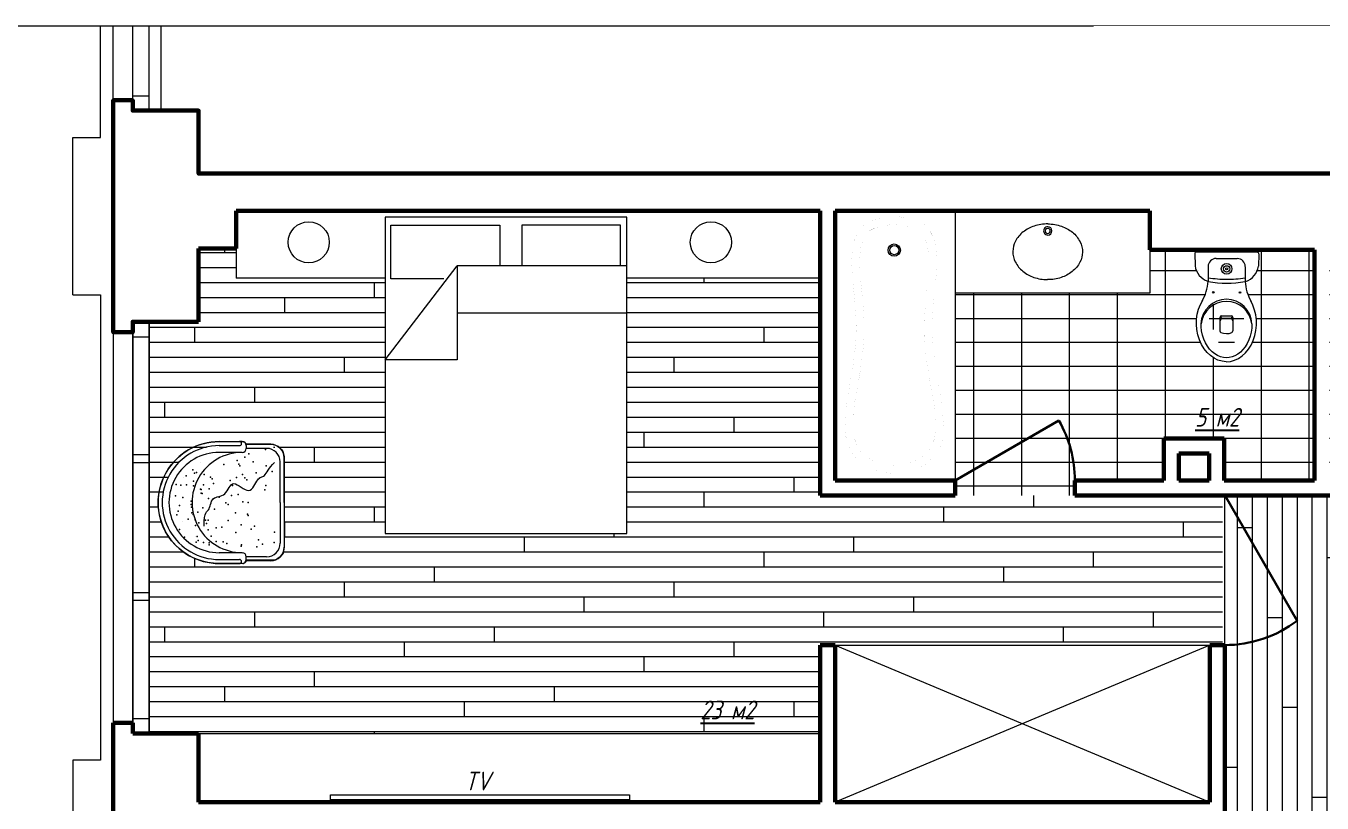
# Model space of a CAD drawing. Header units: millimetres. Extents: x 653176 to 972033, y 753746 to 925850.
# Drawn here: x 760073 to 768725, y 768762 to 773954 of the extents above; entities that cross this region are included whole.
import ezdxf

# ---------------------------------------------------------------- set-up
doc = ezdxf.new("R2010")
doc.units = ezdxf.units.MM
doc.header["$LTSCALE"] = 10
doc.set_wipeout_variables(frame=1)
doc.layers.get('0').update_dxf_attribs({"color": 65, "lineweight": 25})
for name, color, linetype, lineweight in [('!_Пилястры', 251, 'Continuous', 5), ('!обводка помещений', 10, 'Continuous', 20), ('wall', 95, 'Continuous', 60), ('Y-DOOR', 3, 'Continuous', 0), ('Текст', 132, 'Continuous', 25)]:
    doc.layers.add(name, color=color, linetype=linetype, lineweight=lineweight)
doc.layers.add('SANTEH', color=30, linetype='Continuous')
doc.styles.add('ГОСТ тип А', font='gost_a.shx', dxfattribs={"oblique": 15, "height": 125})
pattern_1 = [(0, (0, 0), (320, 160), [320]), (90, (0, 0), (-320, 160), [160])]

# ---------------------------------------------------------------- blocks, each defined once
blk = doc.blocks.new('S_38')
at = {"layer": '!обводка помещений', "lineweight": 13}
for p, q in [((-264, 1), (264, -1)), ((-278, -14), (-275, -121)), ((278, -17), (274, -123)), ((-54, -557), (-45, -574)), ((-45, -553), (39, -553)), ((49, -557), (39, -574)), ((-59, -567), (-59, -684)), ((-45, -574), (-59, -598)), ((-45, -574), (39, -574)), ((39, -574), (53, -598)), ((53, -567), (53, -684))]:
    blk.add_line(p, q, dxfattribs=at)
at = {"layer": '!обводка помещений', "lineweight": 13, "ltscale": 0.05}
for p, q in [((-91, -56), (91, -56)), ((-162, -125), (-162, -253)), ((160, -127), (160, -255))]:
    blk.add_line(p, q, dxfattribs=at)
for radius in [46.2, 27.7, 9.24]:
    blk.add_circle((-1, -146), radius, dxfattribs=at)
at = {"layer": '!обводка помещений', "lineweight": 13}
for centre in [(-117, -349), (114, -351)]:
    blk.add_circle(centre, 7, dxfattribs=at)
for centre, radius, start, end in [((-264, -13), 14, 89.7373, 186.6199), ((264, -15), 14, 352.8547, 89.7373), ((-114, -99), 162, 187.6448, 251.5505), ((114, -100), 162, 287.9241, 351.8298), ((-533, -236), 371, 329.0782, 357.3657), ((3, 597), 867, 259.0299, 280.4447), ((531, -241), 371, 182.1089, 210.3965), ((-3, -631), 221, 1.8098, 177.6648), ((-3, -650), 222, 6.6997, 172.7749), ((-45, -567), 14, 89.7373, 179.7373), ((39, -567), 14, 359.7373, 89.7373), ((-45, -684), 14, 179.7373, 243.9899), ((-3, -597), 111, 243.9899, 295.4848), ((39, -684), 14, 295.4848, 359.7373)]:
    blk.add_arc(centre, radius, start, end, dxfattribs=at)
at = {"layer": '!обводка помещений', "lineweight": 13, "ltscale": 0.05}
for centre, radius, start, end in [((-92, -126), 70, 89.7373, 179.7373), ((90, -126), 70, 359.7373, 89.7373), ((4, 856), 1092, 261.2625, 269.7373), ((4, 856), 1092, 269.7373, 278.2122)]:
    blk.add_arc(centre, radius, start, end, dxfattribs=at)
at = {"layer": '!обводка помещений', "lineweight": 13, "extrusion": (4.68059e-16, 1.02024e-13, -1)}
blk.add_ellipse((-3, -623), major_axis=(-11, 329), ratio=0.79083, start_param=3.19005, end_param=5.418271, dxfattribs=at)
at = {"layer": '!обводка помещений', "lineweight": 13}
blk.add_ellipse((-3, -623), major_axis=(14, 329), ratio=0.79083, start_param=3.19005, end_param=5.398481, dxfattribs=at)
blk.add_open_spline([(218, -624), (218, -636), (217, -648), (206, -756), (158, -844), (32, -928), (-41, -927), (-168, -840), (-217, -748), (-223, -639), (-223, -630), (-223, -622)], degree=3, knots=[1.570609, 1.570609, 1.570609, 1.570609, 1.68907, 1.68907, 2.658139, 2.658139, 3.627208, 3.627208, 4.629098, 4.629098, 4.712513, 4.712513, 4.712513, 4.712513], dxfattribs=at)
blk = doc.blocks.new('kreslo')
at = {"layer": '!обводка помещений'}
for p, q in [((727163.2, 770140.3), (727163.2, 770004.5)), ((727190.4, 770140.3), (727190.4, 770049.8)), ((727235.6, 769986.4), (727235.6, 770140.3)), ((727905.4, 769986.4), (727905.4, 770140.3)), ((727950.6, 770140.2), (727950.6, 770004.5)), ((727977.8, 770140.2), (727977.8, 770004.5)), ((727163.2, 769986.4), (727163.4, 770002.2)), ((727190.4, 770049.8), (727190.4, 770004.5)), ((727977.8, 769986.4), (727977.7, 770002.7)), ((727181.3, 769796.4), (727181.5, 769960.8)), ((727190.4, 769959.3), (727208.5, 769959.3)), ((727208.5, 769823.5), (727208.5, 769959.3)), ((727932.5, 769823.5), (727932.5, 769959.2)), ((727950.6, 769959.2), (727932.5, 769959.2)), ((727959.7, 769796.3), (727961.1, 769961.3)), ((727570.5, 769705.8), (727271.8, 769705.9)), ((727570.5, 769733), (727299, 769733)), ((727570.5, 769733), (727842, 769733)), ((727570.5, 769705.8), (727869.2, 769705.8))]:
    blk.add_line(p, q, dxfattribs=at)
blk.add_lwpolyline([(727271.8, 769705.9), (727271.8, 769705.9), (727231.6, 769713.9), (727207.8, 769732.4), (727185, 769764.4), (727186.2, 769961.5), (727174.1, 769963), (727162, 769977.6), (727163.2, 770004.5), (727163.2, 770140.3, -0.871202), (727962.5, 770250.8, -0.068832), (727977.8, 770140.2), (727977.8, 769986.4, -0.302421), (727961.1, 769961.3), (727959.7, 769796.3, -0.377172), (727879.2, 769706.4)], format="xyb", close=True, dxfattribs=at)
blk.add_lwpolyline([(727411.8, 770241.4), (727445.5, 770240.5), (727470.3, 770238.1), (727487.9, 770234.5), (727499.8, 770230.1), (727507.6, 770225.2), (727512.9, 770220.1), (727517.3, 770215.2), (727522.4, 770210.8), (727529.3, 770207.1), (727538, 770203.9), (727547.9, 770201), (727558.4, 770198), (727568.9, 770194.6), (727579, 770190.6), (727588.1, 770185.6), (727595.6, 770179.4), (727601.1, 770171.8), (727605.2, 770163), (727608.3, 770153.2), (727610.9, 770143), (727613.8, 770132.5), (727617.3, 770122.2), (727622.2, 770112.2), (727628.9, 770103.1), (727637.9, 770095), (727648.4, 770087.7), (727659.7, 770080.8), (727670.8, 770074.1), (727680.9, 770067.2), (727689.3, 770059.8), (727694.9, 770051.6), (727696.9, 770042.2), (727694.9, 770031.5), (727689.6, 770019.6), (727682.1, 770007), (727673.5, 769993.9), (727665, 769980.7), (727657.7, 769967.7), (727652.6, 769955.2), (727650.9, 769943.7), (727653.4, 769933.3), (727659.5, 769924), (727668.3, 769915.6), (727679, 769908), (727690.6, 769901.1), (727702.2, 769894.8), (727713.1, 769888.8), (727722.2, 769883), (727729, 769877.4), (727733.7, 769871.8), (727737, 769866.3), (727739.4, 769860.7), (727741.5, 769855.2), (727743.9, 769849.6), (727747.1, 769844), (727751.8, 769838.3), (727758.3, 769832.4), (727766.6, 769826.2), (727776.4, 769819.5), (727787.4, 769812.1), (727799.3, 769803.8), (727811.9, 769794.3), (727824.9, 769783.6), (727838, 769771.3)], dxfattribs=at)
for centre, major_axis, start_param, end_param in [((727570.5, 770140.3), (392, 110.5), 6.008292, 9.149885), ((727570.5, 770140.3), (365.9, 103.2), 6.008292, 9.149885), ((727570.5, 770140.3), (322.3, 90.9), 6.008292, 9.149885), ((727570.5, 769986.4), (322.3, 90.9), 6.008292, 9.149885), ((727176.8, 770004.5), (13.1, 3.7), 2.8667, 6.008292), ((727964.2, 770004.5), (13.1, 3.7), 2.8667, 6.008292), ((727190.4, 769986.4), (26.1, 7.4), 2.8667, 4.437496), ((727208.5, 769986.4), (26.1, 7.4), 4.437496, 6.008292), ((727932.5, 769986.4), (26.1, 7.4), 2.8667, 4.437496), ((727950.6, 769986.4), (26.1, 7.4), 4.437496, 6.008292), ((727271.8, 769796.4), (87.1, 24.6), 2.8667, 4.437496), ((727299, 769823.5), (87.1, 24.6), 2.8667, 4.437496), ((727842, 769823.5), (87.1, 24.6), 4.437496, 6.008292), ((727869.2, 769796.3), (87.1, 24.6), 4.437496, 6.008292)]:
    blk.add_ellipse(centre, major_axis=major_axis, ratio=1, start_param=start_param, end_param=end_param, dxfattribs=at)
for p in [(727339, 770371.8), (727390.5, 770405.1), (727487.6, 770421.8), (727513.4, 770414.2), (727549.8, 770405.1), (727604.4, 770383.9), (727615, 770430.9), (727686.3, 770396), (727688, 770357.7), (727690.9, 770426.3), (727748.5, 770361.1), (727305.6, 770294.4), (727316.2, 770280.8), (727343.5, 770286.9), (727417.8, 770297.5), (727436, 770276.2), (727454.3, 770300.5), (727460.3, 770347.5), (727490.7, 770314.1), (727501.3, 770323.2), (727507.3, 770282.3), (727540.7, 770324.7), (727557.4, 770326.3), (727580.2, 770326.3), (727659, 770264.1), (727683.3, 770311.1), (727713.6, 770312.7), (727767.6, 770304), (727770.7, 770291.4), (727789.5, 770315.6), (727287.4, 770208), (727301, 770208), (727304.1, 770245.9), (727345, 770192.8), (727389, 770212.6), (727430, 770224.7), (727452.7, 770230.7), (727452.7, 770214.1), (727536.2, 770248.9), (727596.8, 770212.5), (727631.7, 770253.5), (727633.2, 770259.5), (727657.5, 770259.5), (727662.1, 770206.5), (727689.4, 770245.9), (727698.5, 770177.7), (727730, 770187.6), (727740.9, 770197.4), (727757.6, 770239.8), (727298, 770088.2), (727308.6, 770112.5), (727310.1, 770159.5), (727401.2, 770161), (727407.2, 770123.1), (727525.5, 770171.6), (727569.5, 770095.8), (727607.4, 770139.8), (727824.4, 770109.4), (727370.8, 770029.1), (727451.2, 770079.1), (727502.8, 770032.1), (727557.4, 770079.1), (727618.1, 770057.9), (727624.1, 770012.4), (727684.4, 770050.9), (727717.8, 770066.7), (727737.5, 770025), (727815.2, 770003.3), (727827.4, 770009.4), (727851.6, 770020), (727279.8, 769992.7), (727288.9, 769991.2), (727392, 769926), (727422.4, 769994.2), (727484.6, 769945.7), (727493.7, 769951.8), (727571, 769945.7), (727575.6, 769982.1), (727721.4, 769954.9), (727734.8, 769969.9), (727757.5, 769985.4), (727872.9, 769968.4), (727895.6, 769942.6), (727275.2, 769888.1), (727291.9, 769850.2), (727322.3, 769877.5), (727413.3, 769903.3), (727654.4, 769835), (727733.4, 769870.9), (727769.7, 769892.6), (727842.5, 769912.3), (727926, 769830.4), (727926, 769830.4), (727304, 769772.9), (727373.8, 769771.3), (727685.4, 769828.4), (727777.3, 769786.5), (727816.7, 769827.4)]:
    blk.add_point(p, dxfattribs=at)

msp = doc.modelspace()

# ---------------------------------------------------------------- hatches: boundary and pattern name
at = {"layer": 'Y-DOOR', "lineweight": 5}
h = msp.add_hatch(dxfattribs=at)
h.set_pattern_fill('CMU_STRETCHER_STACKED', color=256, scale=20, pattern_type=2)
h.set_pattern_definition(pattern_1)
h.paths.add_polyline_path([(768675.4, 772457.6), (767575.4, 772457.6), (767575.4, 772167.6), (766275.4, 772167.6), (766275.4, 770917.6), (766968.2, 771317.6, -0.131652), (767075.4, 770917.6), (767668.3, 770917.6), (767668.3, 771198.2), (768070.7, 771198.2), (768070.7, 770917.6), (768675.4, 770917.6)])
edge = h.paths.add_edge_path(flags=16)
edge.add_ellipse((768087, 771963.3), major_axis=(-8.6, 253.3), ratio=0.79083, start_angle=50.68981, end_angle=177.22363, ccw=False)
edge.add_arc((767678.8, 772261.1), 285.9, 330.10319, 357.29522)
edge.add_arc((768001, 772366.8), 124.8, 187.6448, 252.88311, ccw=False)
edge.add_line((767877.4, 772350.2), (767875, 772431.9))
edge.add_arc((767885.7, 772433.2), 10.8, 89.73732, 186.61996, ccw=False)
edge.add_line((767885.7, 772444), (768292.6, 772442.1))
edge.add_arc((768292.6, 772431.3), 10.8, 2.77511, 89.73732, ccw=False)
edge.add_line((768303.3, 772431.8), (768300.2, 772348.3))
edge.add_arc((768176.6, 772366), 124.8, 286.59153, 351.82985, ccw=False)
edge.add_arc((768497.9, 772257.3), 285.9, 182.17943, 209.37145)
edge.add_ellipse((768087, 771963.3), major_axis=(10.9, 253.2), ratio=0.79083, start_angle=182.77637, end_angle=309.3102, ccw=False)
h.paths.add_polyline_path([(768256.7, 771962.6, 0.964467), (767917.3, 771964.1, -0.88531)], flags=0)
h.paths.add_polyline_path([(768054.9, 772017.4), (768119.6, 772017.1, -0.414214), (768130.3, 772006.3), (768130.3, 772006.3), (768129.9, 771916.3, -0.287938), (768123.7, 771906.7, -0.228548), (768049.7, 771907, -0.287938), (768043.7, 771916.7), (768044.1, 772006.7, -0.414214)], flags=0)
h.paths.add_polyline_path([(768004.4, 772174, -1), (767993.6, 772174, -1)], flags=0)
h.paths.add_polyline_path([(767964.8, 772346.6, -0.414214), (768018.9, 772400.2), (768159.1, 772399.6, -0.414214), (768212.7, 772345.5), (768212.7, 772345.5), (768212.3, 772246.8, -0.093712), (767964.3, 772247.9)], flags=0)
h.paths.add_polyline_path([(768053.1, 772330.3, -1), (768124.2, 772330.3, -1)], flags=0)
h.paths.add_polyline_path([(768067.3, 772330.3, -1), (768110, 772330.3, -1)], flags=0)
h.paths.add_polyline_path([(768095.8, 772330.3, -1), (768081.6, 772330.3, -1)], flags=0)
h.paths.add_polyline_path([(768182.3, 772173.1, -1), (768171.5, 772173.1, -1)], flags=0)
edge = h.paths.add_edge_path()
edge.add_arc((770625.4, 771154.2), 800, 90, 120, ccw=False)
edge.add_line((770625.4, 771954.2), (770625.4, 772717.6))
edge.add_line((770625.4, 772717.6), (770362.8, 772717.6))
edge.add_line((770362.8, 772717.6), (770387.4, 772693))
edge.add_line((770387.4, 772693), (770387.4, 772505.8))
edge.add_arc((770171.4, 772505.8), 216, -90, 0, ccw=False)
edge.add_line((770171.4, 772289.8), (769955.4, 772289.8))
edge.add_arc((769955.4, 772505.8), 216, 180, 270, ccw=False)
edge.add_line((769739.4, 772505.8), (769739.4, 772693))
edge.add_line((769739.4, 772693), (769764.1, 772717.6))
edge.add_line((769764.1, 772717.6), (769557.4, 772717.6))
edge.add_line((769557.4, 772717.6), (769557.4, 772457.6))
edge.add_line((769557.4, 772457.6), (769534.6, 772457.6))
edge.add_arc((769528.7, 772448.6), 10.8, 2.77511, 56.64739, ccw=False)
edge.add_line((769539.5, 772449.1), (769536.3, 772365.6))
edge.add_arc((769412.8, 772383.3), 124.8, 286.59153, 351.82985, ccw=False)
edge.add_arc((769734.1, 772274.6), 285.9, 182.17943, 209.37145)
edge.add_ellipse((769323.1, 771980.6), major_axis=(10.9, 253.2), ratio=0.79083, start_angle=182.77637, end_angle=309.3102, ccw=False)
edge.add_ellipse((769323.1, 771980.6), major_axis=(-8.6, 253.3), ratio=0.79083, start_angle=50.68981, end_angle=177.22363, ccw=False)
edge.add_arc((768914.9, 772278.3), 285.9, 330.10319, 357.29522)
edge.add_arc((769237.2, 772384.1), 124.8, 187.6448, 252.88311, ccw=False)
edge.add_line((769113.5, 772367.5), (769110.9, 772457.6))
edge.add_line((769110.9, 772457.6), (768775.4, 772457.6))
edge.add_line((768775.4, 772457.6), (768775.4, 770917.6))
edge.add_line((768775.4, 770917.6), (770625.4, 770917.6))
edge.add_line((770625.4, 770917.6), (770625.4, 771154.2))
edge.add_line((770625.4, 771154.2), (770225.4, 771847))
edge = h.paths.add_edge_path()
edge.add_line((767175.4, 767717.7), (765875.4, 767717.7))
edge.add_line((765875.4, 767717.7), (765875.4, 768267.6))
edge.add_line((765875.4, 768267.6), (765588.4, 768263.8))
edge.add_arc((765588.4, 768253), 10.8, 2.77511, 90, ccw=False)
edge.add_line((765599.2, 768253.5), (765596, 768169.9))
edge.add_arc((765472.5, 768187.7), 124.8, 286.59153, 351.82985, ccw=False)
edge.add_arc((765793.8, 768079), 285.9, 182.17943, 209.37145)
edge.add_ellipse((765382.8, 767785), major_axis=(10.9, 253.2), ratio=0.79083, start_angle=182.77637, end_angle=309.3102, ccw=False)
edge.add_ellipse((765382.8, 767785), major_axis=(-8.6, 253.3), ratio=0.79083, start_angle=50.68981, end_angle=177.22363, ccw=False)
edge.add_arc((764974.6, 768082.7), 285.9, 330.10319, 357.29522)
edge.add_arc((765296.9, 768188.5), 124.8, 187.6448, 252.88311, ccw=False)
edge.add_line((765173.2, 768171.9), (765170.4, 768267.6))
edge.add_line((765170.4, 768267.6), (764858.2, 768267.6))
edge.add_line((764858.2, 768267.6), (764858.2, 765618.9))
edge.add_line((764858.2, 765618.9), (765438, 765618.9))
edge.add_line((765438, 765618.9), (765438, 765987.9))
edge.add_arc((765438, 766029.1), 41.2, 180, 270, ccw=False)
edge.add_arc((765438, 766029.1), 41.2, 0, 180, ccw=False)
edge.add_arc((765438, 766029.1), 41.2, -90, 0, ccw=False)
edge.add_line((765438, 765987.9), (765438, 765618.9))
edge.add_line((765438, 765618.9), (766035.5, 765618.9))
edge.add_line((766035.5, 765618.9), (766035.5, 766918.9))
edge.add_line((766035.5, 766918.9), (766045.5, 766918.9))
edge.add_line((766045.5, 766918.9), (766045.5, 765618.9))
edge.add_line((766045.5, 765618.9), (766359.8, 765618.9))
edge.add_arc((767159.8, 765618.9), 800, 150, 180, ccw=False)
edge.add_line((766466.9, 766018.9), (767159.8, 765618.9))
edge.add_line((767159.8, 765618.9), (767175.4, 765618.9))
edge.add_line((767175.4, 765618.9), (767175.4, 767717.7))
h = msp.add_hatch(dxfattribs=at)
h.set_pattern_fill('WOODS_BOARD', color=256, scale=100, pattern_type=2)
h.set_pattern_definition([(0, (0, 40), (0, 100), []), (90, (0, 40), (-400, 400), [100, -1400]), (90, (600, 240), (-400, 400), [100, -1400])])
edge = h.paths.add_edge_path()
edge.add_line((768060.9, 770817.6), (764084.4, 770817.6))
edge.add_line((764084.4, 770817.6), (764084.4, 770563.5))
edge.add_line((764084.4, 770563.5), (762472, 770563.5))
edge.add_line((762472, 770563.5), (762472, 770817.6))
edge.add_line((762472, 770817.6), (761797.2, 770817.6))
edge.add_line((761797.2, 770817.6), (761797.2, 770769.6))
edge.add_line((761797.2, 770769.6), (761797.2, 770463))
edge.add_ellipse((761706.7, 770470.9), major_axis=(-64, 64), ratio=1, start_angle=202.34384, end_angle=224.99622, ccw=False)
edge.add_line((761794.1, 770447.4), (761789.1, 770430.8))
edge.add_line((761789.1, 770430.8), (761784.6, 770425))
edge.add_ellipse((761706.7, 770470.9), major_axis=(-64, 64), ratio=1, start_angle=179.99622, end_angle=194.46932, ccw=False)
edge.add_line((761774, 770409.3), (761770.7, 770406.9))
edge.add_ellipse((761706.7, 770470.9), major_axis=(-64, 64), ratio=1, start_angle=160.80199, end_angle=179.99622, ccw=False)
edge.add_line((761746.1, 770389.5), (761738.6, 770384.1))
edge.add_line((761738.6, 770384.1), (761732.5, 770384.2))
edge.add_ellipse((761706.7, 770470.9), major_axis=(-64, 64), ratio=1, start_angle=134.99622, end_angle=151.56069, ccw=False)
edge.add_line((761706.7, 770380.4), (761542.3, 770380.6))
edge.add_ellipse((761516.6, 770389.5), major_axis=(19.2, 19.2), ratio=1, start_angle=286.23075, end_angle=295.96895, ccw=False)
edge.add_line((761540.3, 770375.6), (761540, 770373.2))
edge.add_line((761540, 770373.2), (761525.5, 770361.2))
edge.add_line((761525.5, 770361.2), (761498.5, 770362.3))
edge.add_line((761498.5, 770362.3), (761362.7, 770362.3))
edge.add_arc((761362.8, 770769.6), 407.3, 173.237, 269.99622, ccw=False)
edge.add_line((760958.3, 770817.6), (760895.4, 770817.6))
edge.add_line((760895.4, 770817.6), (760895.4, 769227.6))
edge.add_line((760895.4, 769227.6), (761225.4, 769227.6))
edge.add_line((761225.4, 769227.6), (765375.4, 769227.6))
edge.add_line((765375.4, 769227.6), (765375.4, 769817.6))
edge.add_line((765375.4, 769817.6), (765475.4, 769817.6))
edge.add_line((765475.4, 769817.6), (767975.4, 769817.6))
edge.add_line((767975.4, 769817.6), (768060.9, 769817.6))
edge.add_line((768060.9, 769817.6), (768060.9, 770817.6))
edge = h.paths.add_edge_path()
edge.add_line((762472, 772267.6), (761475.4, 772267.6))
edge.add_line((761475.4, 772267.6), (761475.4, 772467.6))
edge.add_line((761475.4, 772467.6), (761225.4, 772467.6))
edge.add_line((761225.4, 772467.6), (761225.4, 771977.6))
edge.add_line((761225.4, 771977.6), (760895.4, 771977.6))
edge.add_line((760895.4, 771977.6), (760895.4, 770817.6))
edge.add_line((760895.4, 770817.6), (760958.3, 770817.6))
edge.add_line((760958.3, 770817.6), (760985.7, 770817.6))
edge.add_ellipse((761362.8, 770769.6), major_axis=(-268.8, 268.8), ratio=1, start_angle=-45.00378, end_angle=37.75143, ccw=False)
edge.add_line((761362.8, 771149.8), (761498.6, 771149.8))
edge.add_ellipse((761498.6, 771163.3), major_axis=(9.6, 9.6), ratio=1, start_angle=224.99622, end_angle=397.34262)
edge.add_ellipse((761498.6, 771163.3), major_axis=(9.6, 9.6), ratio=1, start_angle=397.34262, end_angle=404.99622)
edge.add_line((761499.2, 771176.9), (761498.6, 771176.9))
edge.add_ellipse((761498.6, 771163.3), major_axis=(9.6, 9.6), ratio=1, start_angle=397.34262, end_angle=404.99622, ccw=False)
edge.add_line((761501.8, 771176.8), (761516.7, 771176.9))
edge.add_ellipse((761516.7, 771149.8), major_axis=(-19.2, 19.2), ratio=1, start_angle=247.69058, end_angle=314.99622, ccw=False)
edge.add_line((761541.7, 771160.2), (761717.7, 771158.7))
edge.add_ellipse((761706.7, 771068.3), major_axis=(-64, 64), ratio=1, start_angle=224.99622, end_angle=314.99622, ccw=False)
edge.add_line((761797.2, 771068.3), (761797.2, 770817.6))
edge.add_line((761797.2, 770817.6), (762472, 770817.6))
edge.add_line((762472, 770817.6), (762472, 772267.6))
h.paths.add_polyline_path([(765375.4, 772267.6), (764084.4, 772267.6), (764084.4, 770817.6), (765375.4, 770817.6)])
h.paths.add_polyline_path([(764758.2, 765818.9), (762645.7, 765818.9), (762645.7, 767431.3), (764758.2, 767431.3), (764758.2, 768467.4), (761475.4, 768467.4), (761475.4, 768267.6), (761225.4, 768267.6), (761225.4, 767817.6), (760895.4, 767817.6), (760895.4, 763637.6), (761225.4, 763637.6), (761225.4, 762767.6), (761475.4, 762767.6), (761475.4, 762517.6), (762225.4, 762517.6), (762225.4, 762187.6), (766405.4, 762187.6), (766405.4, 762517.6), (767575.4, 762517.6), (767575.4, 762767.6), (767975.4, 762767.6), (767975.4, 762870), (768060.9, 762870), (768060.9, 763870.6), (767975.4, 763870.6), (767975.4, 764159.6), (767475.4, 764159.6), (767475.4, 765518.9), (767159.8, 765518.9), (767159.8, 765618.9), (766466.9, 766018.9, 0.131652), (766359.8, 765618.9), (766359.8, 765518.9), (765358.2, 765518.9), (765358.2, 764159.6), (764858.2, 764159.6), (764758.2, 764159.6)])
edge = h.paths.add_edge_path(flags=16)
edge.add_ellipse((761747, 764804.1), major_axis=(288, 288), ratio=1, start_angle=16.11672, end_angle=31.40252, ccw=False)
edge.add_arc((761747, 764804.1), 407.3, 71.30725, 76.40252)
h.paths.add_polyline_path([(761753.9, 764843.4), (761751.5, 764843.9), (761764.2, 764840.8)], flags=16)
h.paths.add_polyline_path([(762903.3, 764046.1, -1), (762303.3, 764046.1, -1)], flags=16)
h.paths.add_polyline_path([(762355.3, 762946), (762358, 762942.1), (762360.1, 762943.9), (762357, 762947.5)], flags=16)
h.paths.add_polyline_path([(761934.7, 763140.8), (761933.4, 763138.7), (761940.7, 763149.5)], flags=16)
h.paths.add_polyline_path([(762105.5, 768415), (762105.5, 768447.4), (764101.2, 768447.4), (764101.2, 768415)], flags=16)
h.paths.add_polyline_path([(762928.8, 768188.2), (763193.6, 768188.2), (763243.3, 768373.6), (762978.4, 768373.6)], flags=24)
h = msp.add_hatch(dxfattribs=at)
h.set_pattern_fill('CMU_STRETCHER_STACKED', color=256, scale=20, pattern_type=2)
h.set_pattern_definition(pattern_1)
h.paths.add_polyline_path([(766968.2, 771317.6), (766275.4, 770917.6), (766275.4, 770817.6), (767075.4, 770817.6), (767075.4, 770917.6, 0.131652)])
h.paths.add_polyline_path([(770725.4, 771954.2), (770625.4, 771954.2, 0.131652), (770225.4, 771847), (770625.4, 771154.2), (770725.4, 771154.2)])
h = msp.add_hatch(dxfattribs=at)
h.set_pattern_fill('WOODS_BOARD', color=256, scale=100, angle=90, pattern_type=2)
h.set_pattern_definition([(90, (-40, 2e-15), (-100, 6e-15), []), (180, (-40, 2e-15), (-400, -400), [100, -1400]), (180, (-240, 600), (-400, -400), [100, -1400])])
h.paths.add_polyline_path([(776325.4, 770817.6), (768075.7, 770817.6), (768075.4, 762517.6), (768415.4, 762517.6), (768415.4, 762187.6), (772595.4, 762187.6), (772595.4, 762517.6), (773475.4, 762517.6), (773475.4, 762767.6), (773975.4, 762767.6), (773975.4, 762517.6), (777175.4, 762517.6), (777175.4, 762767.6), (777675.4, 762767.6), (777675.4, 768267.6), (776325.4, 768267.6)])
h.paths.add_polyline_path([(770741.4, 769213, -0.058434), (770743.1, 769227.2), (770743.1, 769309), (770877.4, 769309), (770875.2, 769500.6), (773179.9, 769500.6), (773179.9, 769245.3, -0.098279), (773189.2, 769198.5), (773189.2, 768450.5, -0.140371), (773179.9, 768418.1), (773179.9, 768360.5, -0.140371), (773189.2, 768328.1), (773189.2, 767736.5), (773189.2, 767430.5, -0.140371), (773179.9, 767398.1), (773179.9, 767340.5, -0.140371), (773189.2, 767308.1), (773189.2, 766961.3), (773189.2, 766315.4, -0.098279), (773179.9, 766268.6), (773179.9, 766064.6), (772960.1, 766064.6, -0.218972), (772913.6, 766043.2), (772087.5, 766043.2, -0.218972), (772041.1, 766064.6), (771966.6, 766064.6), (771966.6, 766336, -0.054621), (771965.1, 766349.3), (771965.1, 766961.3), (771965.1, 767308.1, -0.054621), (771966.6, 767321.3), (771966.6, 767417.2, -0.054621), (771965.1, 767430.5), (771965.1, 767736.5), (771965.1, 768328.1, -0.054621), (771966.6, 768341.4), (771966.6, 768398.1), (771916.3, 768398.1, -0.13642), (771884.7, 768389.3), (771065.3, 768389.3, -0.13642), (771033.7, 768398.1), (770743.1, 768398.1), (770743.1, 768494.6, -0.058434), (770741.4, 768508.7)], flags=16)
h.paths.add_polyline_path([(771436.4, 767164.2, -1), (770029.2, 767164.2, -1)], flags=16)
h.paths.add_polyline_path([(771948.9, 769409.5, -0.414214), (772010.1, 769470.7), (772913.6, 769470.7, -0.414214), (772974.8, 769409.5), (772974.8, 769332.3, -0.015524), (772974.5, 769320.9, -0.182824), (772921, 769202.5), (772908.5, 769190, 0.198912), (772822, 769225.9), (772003.6, 769225.9, -0.414214), (771948.9, 769292.9)], flags=0)
h.paths.add_polyline_path([(771948.9, 769292.9, -0.05068), (771948.9, 769280.6)], flags=0)
h.paths.add_polyline_path([(773215.4, 769465.7), (773975.4, 769465.7), (773975.4, 766397.6), (773215.4, 766397.6)], flags=16)
h.paths.add_polyline_path([(770200.5, 764788.5), (772998.3, 764788.5), (772998.3, 762838.5), (770200.5, 762838.5)], flags=16)

# ---------------------------------------------------------------- linework, layer by layer
at = {"layer": '!_Пилястры', "color": 7}
for p, q in [((760571.5, 773208.6, 88.1), (760571.5, 773953.7, 56)), ((760385.5, 773208.6, 88.1), (760571.5, 773208.6, 88.1))]:
    msp.add_line(p, q, dxfattribs=at)
at = {"layer": '!обводка помещений', "color": 7, "lineweight": 20}
for p, q in [((755774.7, 773953.7), (779432, 773953.7)), ((760655.4, 772967.6), (760655.4, 773953.7)), ((760785.4, 773457.6), (760785.4, 773953.7)), ((760895.4, 773387.6), (760895.4, 773953.7)), ((760975.4, 773387.6), (760975.4, 773953.7)), ((760785.4, 773487.6), (760895.4, 773487.6)), ((760655.4, 773457.6), (760785.4, 773457.6)), ((760785.4, 773457.6), (760785.4, 773387.6)), ((760785.4, 773387.6), (760975.4, 773387.6)), ((760385.5, 772156.6), (760385.5, 773208.6)), ((767575.4, 772456), (767575.4, 772717.6)), ((767575.4, 772456), (767575.4, 772456)), ((767975.4, 769817.6), (765475.4, 768767.6)), ((765475.4, 769817.6), (767975.4, 768767.6)), ((765475.4, 769817.6), (767975.4, 769817.6)), ((761225.4, 769227.6), (765375.4, 769227.6))]:
    msp.add_line(p, q, dxfattribs=at)
at = {"layer": '!обводка помещений', "color": 7}
for p, q in [((760655.4, 772967.6), (760655.4, 771907.6)), ((765375.4, 770917.6), (765375.4, 772717.6)), ((765375.4, 770817.6), (765375.4, 772717.6)), ((760655.4, 771907.6), (760785.4, 771907.6)), ((760655.4, 771907.6), (760655.4, 769297.6)), ((760895.4, 771977.6), (760975.4, 771977.6)), ((766275.4, 770917.6), (766275.4, 770817.6)), ((767668.3, 770917.6), (767075.4, 770917.6)), ((767075.4, 770917.6), (767075.4, 770817.6)), ((767970.7, 770917.6), (767768.3, 770917.6)), ((768675.4, 770917.6), (768070.7, 770917.6)), ((760655.4, 769297.6), (760655.4, 767747.6)), ((760895.4, 769227.6), (760975.4, 769227.6))]:
    msp.add_line(p, q, dxfattribs=at)
at = {"layer": '!обводка помещений', "lineweight": 13}
for p, q in [((767575.4, 772717.6), (767575.4, 772167.6)), ((761475.4, 772467.6), (761475.4, 772267.6)), ((764084.4, 772351.6), (762950.8, 772351.6)), ((762472, 772267.6), (761475.4, 772267.6)), ((765375.4, 772267.6), (764084.4, 772267.6)), ((767575.4, 772167.6), (766275.4, 772167.6))]:
    msp.add_line(p, q, dxfattribs=at)
at = {"layer": '!обводка помещений', "color": 7, "linetype": 'Continuous'}
for p, q in [((760785.4, 771877.6), (760895.4, 771877.6)), ((760785.4, 771877.6), (760895.4, 771877.6)), ((760785.4, 769327.6), (760895.4, 769327.6)), ((760785.4, 769327.6), (760895.4, 769327.6))]:
    msp.add_line(p, q, dxfattribs=at)
at = {"layer": '!обводка помещений', "color": 7, "lineweight": 30}
for p, q in [((766275.4, 770917.6), (766968.2, 771317.6)), ((768075.4, 770818.2), (768559.1, 769980.4))]:
    msp.add_line(p, q, dxfattribs=at)
at = {"layer": '!обводка помещений', "lineweight": 13}
for points in [[(765475.4, 772717.6), (766275.4, 772717.6), (766275.4, 770917.6), (765475.4, 770917.6)], [(762472, 772676), (762472, 770563.5), (764084.4, 770563.5), (764084.4, 772676)], [(762950.8, 772351.6), (762950.8, 771722.8), (762472, 771722.8)]]:
    msp.add_lwpolyline(points, close=True, dxfattribs=at)
for points in [[(762861.7, 772264.3), (762509.5, 772264.3), (762509.5, 772623), (763236, 772623), (763236, 772351.6)], [(764042.8, 772351.6), (764042.8, 772623), (763383.1, 772623), (763383.1, 772351.6)], [(762950.8, 772037.2), (764084.4, 772037.2)]]:
    msp.add_lwpolyline(points, dxfattribs=at)
at = {"layer": '!обводка помещений', "lineweight": 13, "const_width": 0.106}
for points in [[(765867.1, 772681), (765834.1, 772678.3), (765768.9, 772667.2), (765718, 772651.9), (765678.7, 772632.3), (765649.5, 772608.4), (765629, 772581.5), (765615.1, 772553.6), (765604.7, 772525), (765596.8, 772495.1), (765591.2, 772463.6), (765587.7, 772430.4), (765586, 772395.4), (765585.9, 772358.4), (765587.4, 772319.2), (765590.2, 772277.6), (765594.1, 772233.7), (765598.7, 772187.7), (765603.6, 772139.6), (765608.1, 772089.8), (765611.9, 772038.3), (765614.5, 771985.5), (765615.5, 771931.6), (765614.3, 771876.6), (765610.7, 771820.9), (765605, 771764.7), (765597.7, 771708.7), (765589.3, 771653.7), (765580.3, 771600.3), (765571.2, 771549.2), (765562.6, 771501.1), (765554.9, 771456.4), (765548.4, 771414.6), (765545.3, 771312.1), (765542.9, 771278.6), (765542.9, 771245.9), (765545.9, 771214.4), (765552.1, 771183.9), (765562, 771153.9), (765575.7, 771124), (765594.1, 771093.1), (765619.5, 771062.1), (765654, 771032.7), (765699.3, 771006.4), (765757, 770984.5), (765829, 770967.8), (765873.9, 770963.1), (765912.3, 770967.8), (765984.3, 770984.5), (766042, 771006.4), (766087.3, 771032.7), (766121.9, 771062.1), (766147.3, 771093.1), (766165.7, 771124), (766179.4, 771153.9), (766189.2, 771183.9), (766195.5, 771214.4), (766198.4, 771245.9), (766198.4, 771278.6), (766196, 771312.5), (766190.2, 771414.9), (766183.8, 771456.4), (766176, 771501.1), (766167.4, 771549.2), (766158.3, 771600.3), (766149.3, 771653.7), (766140.9, 771708.7), (766133.6, 771764.7), (766128, 771820.9), (766124.4, 771876.6), (766123.2, 771931.6), (766124.1, 771985.5), (766126.7, 772038.3), (766130.5, 772089.8), (766135.1, 772139.6), (766139.9, 772187.7), (766144.5, 772233.7), (766148.4, 772277.6), (766151.2, 772319.2), (766152.7, 772358.4), (766152.7, 772395.4), (766151, 772430.4), (766147.4, 772463.6), (766141.8, 772495.1), (766134, 772525), (766123.6, 772553.6), (766109.6, 772581.5), (766089.2, 772608.4), (766059.9, 772632.3), (766020.7, 772651.9), (765969.7, 772667.2), (765904.6, 772678.3)], [(765871.5, 772628.3), (765840.7, 772625.7), (765781, 772615.6), (765737.5, 772602.6), (765707.6, 772587.6), (765687.8, 772571.4), (765674.1, 772553.4), (765663.8, 772532.7), (765655.2, 772509.2), (765648.5, 772483.7), (765643.6, 772456.2), (765640.4, 772426.3), (765638.9, 772394.1), (765638.8, 772359.3), (765640.2, 772321.9), (765643, 772281.8), (765646.8, 772238.7), (765651.4, 772192.9), (765656.2, 772144.7), (765660.8, 772094.1), (765664.7, 772041.6), (765667.4, 771987.3), (765668.4, 771931.5), (765667.2, 771874.4), (765663.4, 771816.5), (765657.6, 771758.6), (765650.1, 771701.3), (765641.5, 771645.3), (765632.5, 771591.3), (765623.3, 771539.9), (765614.7, 771491.9), (765607.1, 771447.9), (765601.2, 771409.7), (765598.1, 771309.4), (765595.8, 771276.8), (765595.8, 771248.4), (765598.3, 771222.2), (765603.4, 771197.5), (765611.3, 771173.2), (765622.6, 771148.6), (765637.5, 771123.6), (765657.4, 771099.3), (765684.7, 771076.1), (765722.2, 771054.4), (765772.5, 771035.2), (765838.2, 771020), (765873.9, 771015.7), (765903.1, 771020), (765968.9, 771035.2), (766019.2, 771054.4), (766056.6, 771076.1), (766084, 771099.3), (766103.9, 771123.6), (766118.8, 771148.6), (766130, 771173.2), (766138, 771197.5), (766143.1, 771222.2), (766145.5, 771248.4), (766145.5, 771276.8), (766143.3, 771309.1), (766137.5, 771409.3), (766131.6, 771447.9), (766123.9, 771491.9), (766115.3, 771539.9), (766106.2, 771591.3), (766097.1, 771645.3), (766088.6, 771701.3), (766081.1, 771758.6), (766075.2, 771816.5), (766071.5, 771874.4), (766070.3, 771931.5), (766071.3, 771987.3), (766073.9, 772041.6), (766077.8, 772094.1), (766082.4, 772144.7), (766087.3, 772192.9), (766091.8, 772238.7), (766095.7, 772281.8), (766098.4, 772321.9), (766099.8, 772359.3), (766099.8, 772394.1), (766098.2, 772426.3), (766095, 772456.2), (766090.1, 772483.7), (766083.4, 772509.2), (766074.9, 772532.7), (766064.5, 772553.4), (766050.8, 772571.4), (766031, 772587.6), (766001.1, 772602.6), (765957.7, 772615.6), (765898, 772625.7)]]:
    msp.add_lwpolyline(points, close=True, dxfattribs=at)
at = {"layer": '!обводка помещений', "lineweight": 13}
for points in [[(766894.6, 772630.7, 0.080167), (766803.4, 772616.6, 0.088923), (766729.9, 772577.3, 0.104957), (766678.2, 772515.1, 0.120011), (766660.9, 772446.3, 0.120011)], [(766894.6, 772630.7, -0.080167), (766985.7, 772615.4, -0.088923), (767058.7, 772575.2, -0.104957), (767109.6, 772512.3, -0.120011), (767125.9, 772443.2, -0.120011)], [(766660.9, 772446.3, 0.120011), (766677.3, 772377.2, 0.104957), (766728.2, 772314.3, 0.088923), (766801.2, 772274.1, 0.080167), (766892.2, 772258.8, 0.080167)], [(767125.9, 772443.2, -0.120011), (767108.7, 772374.4, -0.104957), (767057, 772312.2, -0.088923), (766983.5, 772272.9, -0.080167), (766892.2, 772258.8, -0.080167)]]:
    msp.add_lwpolyline(points, format="xyb", dxfattribs=at)
at = {"layer": '!обводка помещений', "color": 7, "lineweight": 20}
msp.add_lwpolyline([(760385.5, 772156.6), (760571.5, 772156.6), (760571.5, 769048.6), (760385.5, 769048.6), (760384.4, 767996.6), (760570.4, 767996.6), (760570.4, 763368.5), (760385.5, 763368.5), (760385.5, 762319.5), (760500.5, 762319.5), (760500.5, 761791.6), (760872.4, 761791.6), (760872.4, 761676.6)], dxfattribs=at)
at = {"layer": '!обводка помещений', "color": 7}
for points in [[(760895.4, 769227.6), (760785.4, 769227.6), (760785.4, 771977.6), (760895.4, 771977.6)], [(760895.4, 771977.6), (760785.4, 771977.6), (760785.4, 769227.6), (760895.4, 769227.6)], [(760895.4, 771087.6), (760785.4, 771087.6), (760785.4, 771037.6), (760895.4, 771037.6)], [(760895.4, 770167.6), (760785.4, 770167.6), (760785.4, 770117.6), (760895.4, 770117.6)]]:
    msp.add_lwpolyline(points, close=True, dxfattribs=at)
at = {"layer": '!обводка помещений', "color": 7, "linetype": 'Continuous'}
msp.add_lwpolyline([(760785.4, 769227.6), (760895.4, 769227.6), (760895.4, 771977.6), (760785.4, 771977.6)], close=True, dxfattribs=at)
at = {"layer": '!обводка помещений', "color": 7, "lineweight": 20}
msp.add_lwpolyline([(762105.5, 768816.2), (764101.2, 768816.2), (764101.2, 768783.8), (762105.5, 768783.8)], close=True, dxfattribs=at)
at = {"layer": '!обводка помещений', "lineweight": 13}
for centre, radius in [((761960.8, 772508.1), 137.3), ((764645.3, 772508.1), 137.3), ((765869.3, 772455.9), 41), ((765869.3, 772455.9), 30.4)]:
    msp.add_circle(centre, radius, dxfattribs=at)
for radius, start, end in [(27.8, 89.62598, 269.62598), (16.7, 89.62598, 269.62598), (27.8, 269.62598, 89.62598), (16.7, 269.62598, 89.62598)]:
    msp.add_arc((766894.3, 772584.2), radius, start, end, dxfattribs=at)
at = {"layer": '!обводка помещений', "color": 7, "lineweight": 30}
for centre, start, end in [((766275.4, 770917.6), 0, 30), ((768075.4, 770617.6), 270, 307.20227)]:
    msp.add_arc(centre, 800, start, end, dxfattribs=at)
at = {"ltscale": 600}
msp.add_line((766100.3, 772713.9), (766112.3, 772713.9), dxfattribs=at)
at = {"layer": 'wall'}
for p, q in [((765375.4, 772717.6), (761475.4, 772717.6)), ((761475.4, 772717.6), (761475.4, 772467.6)), ((765375.4, 770817.6), (765375.4, 772717.6)), ((765475.4, 770917.6), (765475.4, 772717.6)), ((767575.4, 772717.6), (765475.4, 772717.6)), ((765475.4, 772717.6), (765475.4, 770917.6)), ((767575.4, 772457.6), (767575.4, 772717.6)), ((761475.4, 772467.6), (761225.4, 772467.6)), ((761225.4, 772467.6), (761225.4, 771977.6)), ((768675.4, 772457.6), (767575.4, 772457.6)), ((768075.4, 772457.6), (768675.4, 772457.6)), ((768675.4, 772457.6), (768675.4, 770917.6)), ((768675.4, 770917.6), (768675.4, 772457.6)), ((767668.3, 770917.6), (767668.3, 771198.2)), ((767668.3, 771198.2), (768070.7, 771198.2)), ((768070.7, 771198.2), (768070.7, 770917.6)), ((767768.3, 770917.6), (767768.3, 771098.2)), ((767768.3, 771098.2), (767970.7, 771098.2)), ((767970.7, 771098.2), (767970.7, 770917.6)), ((766275.4, 770917.6), (765475.4, 770917.6)), ((765475.4, 770917.6), (766275.4, 770917.6)), ((766275.4, 770917.6), (766275.4, 770817.6)), ((767075.4, 770817.6), (767075.4, 770917.6)), ((767075.4, 770917.6), (767668.3, 770917.6)), ((767768.3, 770917.6), (767970.7, 770917.6)), ((768070.7, 770917.6), (768675.4, 770917.6)), ((765375.4, 770817.6), (766275.4, 770817.6)), ((766275.4, 770817.6), (765375.4, 770817.6)), ((767075.4, 770817.6), (770725.4, 770817.6)), ((765375.4, 769817.6), (765375.4, 768767.6)), ((765475.4, 769817.6), (765375.4, 769817.6)), ((765375.4, 769817.6), (765375.4, 768767.6)), ((765475.4, 768767.6), (765475.4, 769817.6)), ((765475.4, 768767.6), (765475.4, 769817.6)), ((768075.4, 769817.6), (767975.4, 769817.6)), ((767975.4, 769817.6), (767975.4, 768767.6)), ((768075.4, 763870.6), (768075.4, 769817.6)), ((760655.4, 769297.6), (760785.4, 769297.6)), ((760785.4, 769297.6), (760655.4, 769297.6)), ((760655.4, 769297.6), (760655.4, 767747.6)), ((760785.4, 769227.6), (760785.4, 769297.6)), ((761225.4, 769227.6), (760785.4, 769227.6)), ((761225.4, 768767.6), (761225.4, 769227.6)), ((761225.4, 768767.6), (763470.8, 768767.6)), ((761475.4, 768767.6), (765375.4, 768767.6)), ((767975.4, 768767.6), (765475.4, 768767.6)), ((766065.4, 768767.6), (767575.4, 768767.6))]:
    msp.add_line(p, q, dxfattribs=at)
at = {"layer": 'Y-DOOR', "lineweight": 5}
msp.add_line((768075.4, 769817.6), (768075.7, 770817.6), dxfattribs=at)

# ---------------------------------------------------------------- block references
at = {"layer": 'SANTEH', "xscale": 0.77, "yscale": 0.77, "zscale": 0.77}
msp.add_blockref('S_38', (768089.2, 772443, 0), dxfattribs=at)
at = {"layer": 'wall', "color": 1, "lineweight": 90, "rotation": 90}
msp.add_blockref('kreslo', (1531503, 43199.1), dxfattribs=at)

# ---------------------------------------------------------------- texts
at = {"layer": 'Текст', "ltscale": 150, "char_height": 125, "attachment_point": 4, "style": 'ГОСТ тип А'}
for s, insert in [('{\\L5 м2}', (767877.3, 771339.6)), ('{\\L23 м2}', (764575, 769384.1)), ('TV', (763001.6, 768909.6))]:
    msp.add_mtext(s, dxfattribs=dict(at, insert=insert))

# ---------------------------------------------------------------- next in the draw order: wipeouts: each hides what was drawn before it
at = {"color": 7, "linetype": 'Continuous'}
msp.add_wipeout([(767199.6, 773953.7), (770208.2, 773953.7), (770208.2, 773649.4), (767199.6, 773649.4)], dxfattribs=at).dxf.layer = '!обводка помещений'

# ---------------------------------------------------------------- next in the draw order: linework, layer by layer
at = {"layer": 'wall'}
msp.add_lwpolyline([(761225.4, 771977.6), (760785.4, 771977.6), (760785.4, 771907.6), (760655.4, 771907.6), (760655.4, 773457.6), (760785.4, 773457.6), (760785.4, 773387.6), (761225.4, 773387.6), (761225.4, 772967.6), (771075.4, 772967.6), (771075.4, 773953.7)], dxfattribs=at)

doc.saveas('drawing.dxf')
